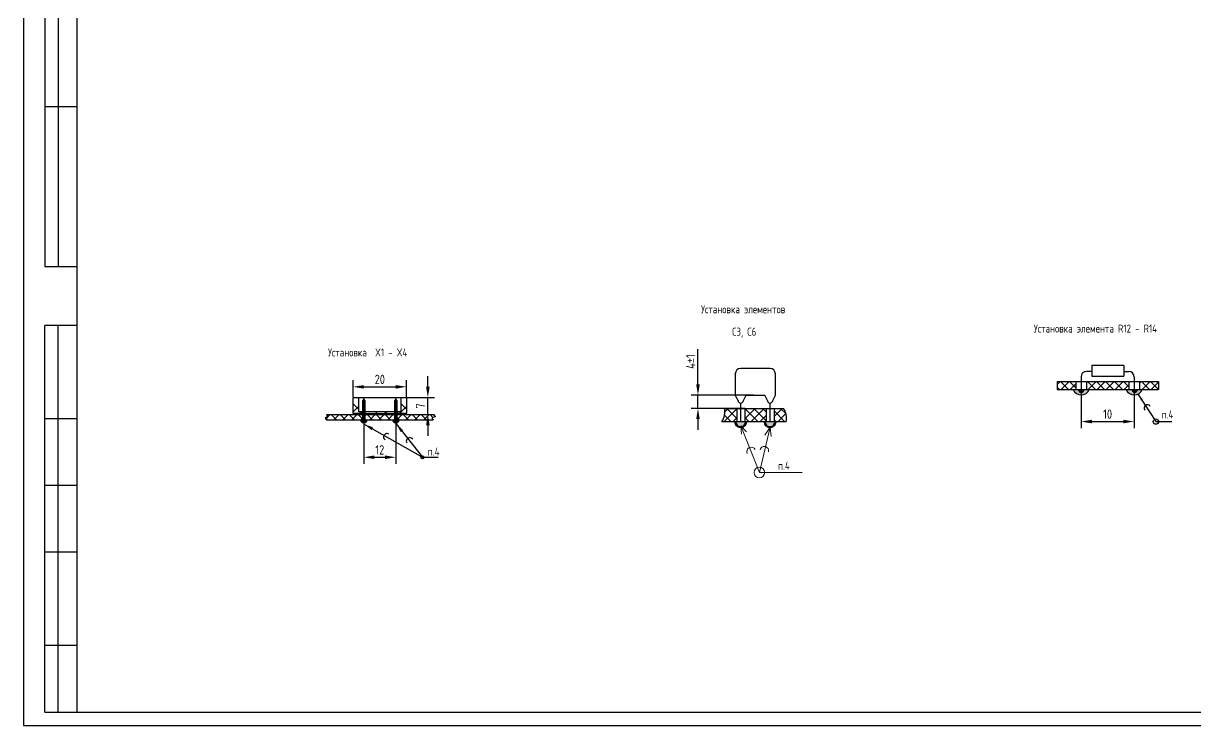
# Model space of a CAD drawing. Header units: inches. Extents: x 0 to 2654, y 0 to 957.
# Drawn here: x 0.7 to 439.9, y 362.8 to 626.1 of the extents above; entities that cross this region are included whole.
import ezdxf

# ---------------------------------------------------------------- set-up
doc = ezdxf.new("R2010")
doc.units = ezdxf.units.IN
doc.header["$MEASUREMENT"] = 0
for name, color, linetype, lineweight in [('1', 1, 'Continuous', 60), ('2', 5, 'Continuous', 20), ('AM_5', 3, 'Continuous', 25)]:
    doc.layers.add(name, color=color, linetype=linetype, lineweight=lineweight)
for name, color, linetype in [('BOARD', 7, 'Continuous'), ('FORMAT', 7, 'Continuous'), ('TEXT', 7, 'Continuous'), ('TONK', 1, 'Continuous'), ('VSPOM', 7, 'Continuous')]:
    doc.layers.add(name, color=color, linetype=linetype)
doc.styles.get("Standard").update_dxf_attribs({"font": ''})
doc.styles.get('Standard').set_extended_font_data('GOST type A')
doc.dimstyles.new('DIM', dxfattribs={"dimtxt": 3.5, "dimasz": 4, "dimexe": 2.5, "dimexo": 0.25, "dimgap": 1, "dimtad": 1, "dimtoh": 1, "dimdec": 4, "dimdsep": 46, "dimtxsty": 'Standard', "dimcen": 2.5, "dimclrd": 1, "dimclre": 1, "dimclrt": 5, "dimadec": 0, "dimazin": 0, "dimtfac": 1, "dimtdec": 4, "dimtmove": 0, "dimatfit": 3, "dimfxl": 1, "dimtvp": 1, "dimtolj": 1, "dimtzin": 0, "dimarcsym": 0})
doc.dimstyles.new('DIM_WS', dxfattribs={"dimtxt": 3.5, "dimasz": 4, "dimexe": 2.5, "dimexo": 0.25, "dimgap": 1, "dimtad": 1, "dimdec": 4, "dimdsep": 46, "dimtxsty": 'Standard', "dimcen": 2.5, "dimclrd": 1, "dimclre": 1, "dimclrt": 5, "dimadec": 0, "dimazin": 0, "dimtfac": 1, "dimtdec": 4, "dimtmove": 0, "dimatfit": 3, "dimfxl": 1, "dimtvp": 1, "dimtolj": 1, "dimtzin": 0, "dimarcsym": 0})
doc.dimstyles.get("Standard").update_dxf_attribs({"dimtxt": 0.18, "dimasz": 0.18, "dimexe": 0.18, "dimexo": 0.0625, "dimgap": 0.09, "dimtad": 0, "dimtih": 1, "dimtoh": 1, "dimdec": 4, "dimzin": 0, "dimdsep": 46, "dimtxsty": 'Standard', "dimcen": 0.09, "dimadec": 0, "dimazin": 0, "dimtfac": 1, "dimtdec": 4, "dimtofl": 0, "dimtmove": 0, "dimatfit": 3, "dimfxl": 1, "dimtolj": 1, "dimtzin": 0, "dimarcsym": 0})
doc.dimstyles.new('Мой', dxfattribs={"dimtxt": 2, "dimasz": 2.5, "dimexe": 1.25, "dimexo": 0, "dimgap": 0.7, "dimtad": 1, "dimtoh": 1, "dimdec": 0, "dimzin": 0, "dimdsep": 46, "dimtxsty": 'Standard', "dimcen": 2.5, "dimadec": 0, "dimazin": 0, "dimtm": 1e-09, "dimtfac": 1, "dimtdec": 0, "dimtmove": 0, "dimatfit": 3, "dimfxl": 1, "dimtolj": 1, "dimtzin": 0, "dimarcsym": 0})
pattern_1 = [(45, (-195.9499, 335.7943), (-0.26516504, 0.26516504), []), (135, (-195.9499, 335.7943), (-0.26516504, -0.26516504), [])]

# ---------------------------------------------------------------- blocks, each defined once
blk = doc.blocks.new('*D13')
at = {"layer": 'AM_5', "color": 1, "lineweight": -2, "transparency": 16777216}
for p, q in [((152.21, 489.82), (152.21, 493.82)), ((144.46, 485.82), (154.71, 485.82)), ((152.21, 479.42), (152.21, 485.82)), ((144.46, 479.42), (154.71, 479.42)), ((152.21, 475.42), (152.21, 471.42))]:
    blk.add_line(p, q, dxfattribs=at)
at = {"layer": 'AM_5', "color": 1, "transparency": 16777216}
for points in [[(151.55, 489.82), (152.88, 489.82), (152.21, 485.82)], [(151.55, 475.42), (152.88, 475.42), (152.21, 479.42)]]:
    blk.add_solid(points, dxfattribs=at)
at = {"layer": 'Defpoints', "color": 0, "transparency": 16777216}
for p in [(144.21, 485.82), (152.21, 485.82), (144.21, 479.42)]:
    blk.add_point(p, dxfattribs=at)
at = {"layer": 'AM_5', "color": 5, "transparency": 16777216, "insert": (149.46, 482.62), "char_height": 3.5, "attachment_point": 5, "rotation": 90}
blk.add_mtext('\\A1;7', dxfattribs=at)
blk = doc.blocks.new('*D14')
at = {"layer": 'AM_5', "color": 1, "lineweight": -2, "transparency": 16777216}
for p, q in [((124.21, 486.07), (124.21, 492.32)), ((144.21, 486.07), (144.21, 492.32)), ((128.21, 489.82), (140.21, 489.82))]:
    blk.add_line(p, q, dxfattribs=at)
at = {"layer": 'AM_5', "color": 1, "transparency": 16777216}
for points in [[(128.21, 490.48), (128.21, 489.15), (124.21, 489.82)], [(140.21, 490.48), (140.21, 489.15), (144.21, 489.82)]]:
    blk.add_solid(points, dxfattribs=at)
at = {"layer": 'Defpoints', "color": 0, "transparency": 16777216}
for p in [(144.21, 489.82), (124.21, 485.82), (144.21, 485.82)]:
    blk.add_point(p, dxfattribs=at)
at = {"layer": 'AM_5', "color": 5, "transparency": 16777216, "insert": (134.21, 492.6), "char_height": 3.5, "attachment_point": 5}
blk.add_mtext('\\A1;20', dxfattribs=at)
blk = doc.blocks.new('*D15')
at = {"layer": 'AM_5', "color": 1, "lineweight": -2, "transparency": 16777216}
for p, q in [((128.21, 477.17), (128.21, 460.92)), ((140.21, 477.17), (140.21, 460.92)), ((132.21, 463.42), (136.21, 463.42))]:
    blk.add_line(p, q, dxfattribs=at)
at = {"layer": 'AM_5', "color": 1, "transparency": 16777216}
for points in [[(132.21, 464.08), (132.21, 462.75), (128.21, 463.42)], [(136.21, 464.08), (136.21, 462.75), (140.21, 463.42)]]:
    blk.add_solid(points, dxfattribs=at)
at = {"layer": 'Defpoints', "color": 0, "transparency": 16777216}
for p in [(128.21, 477.42), (140.21, 477.42), (140.21, 463.42)]:
    blk.add_point(p, dxfattribs=at)
at = {"layer": 'AM_5', "color": 5, "transparency": 16777216, "insert": (134.21, 466.17), "char_height": 3.5, "attachment_point": 5}
blk.add_mtext('\\A1;12', dxfattribs=at)
blk = doc.blocks.new('*D16')
at = {"layer": 'AM_5', "color": 1, "lineweight": -2, "transparency": 16777216}
for p, q in [((253.43, 490.72), (253.43, 503.88)), ((274.18, 486.72), (250.93, 486.72)), ((253.43, 481.72), (253.43, 486.72)), ((271.18, 481.72), (250.93, 481.72)), ((253.43, 477.72), (253.43, 473.72))]:
    blk.add_line(p, q, dxfattribs=at)
at = {"layer": 'AM_5', "color": 1, "transparency": 16777216}
for points in [[(252.77, 490.72), (254.1, 490.72), (253.43, 486.72)], [(252.77, 477.72), (254.1, 477.72), (253.43, 481.72)]]:
    blk.add_solid(points, dxfattribs=at)
at = {"layer": 'Defpoints', "color": 0, "transparency": 16777216}
for p in [(253.43, 486.72), (274.43, 486.72), (271.43, 481.72)]:
    blk.add_point(p, dxfattribs=at)
at = {"layer": 'AM_5', "color": 5, "transparency": 16777216, "insert": (250.68, 499.3), "char_height": 3.5, "attachment_point": 5, "rotation": 90}
blk.add_mtext('\\A1;4%%p1', dxfattribs=at)
blk = doc.blocks.new('*D17')
at = {"layer": 'AM_5', "color": 1, "lineweight": -2, "transparency": 16777216}
for p, q in [((397.05, 488.54), (397.05, 474.29)), ((416.85, 488.54), (416.85, 474.29)), ((401.05, 476.79), (412.85, 476.79))]:
    blk.add_line(p, q, dxfattribs=at)
at = {"layer": 'AM_5', "color": 1, "transparency": 16777216}
for points in [[(401.05, 477.46), (401.05, 476.13), (397.05, 476.79)], [(412.85, 477.46), (412.85, 476.13), (416.85, 476.79)]]:
    blk.add_solid(points, dxfattribs=at)
at = {"layer": 'Defpoints', "color": 0, "transparency": 16777216}
for p in [(397.05, 488.79), (416.85, 488.79), (416.85, 476.79)]:
    blk.add_point(p, dxfattribs=at)
at = {"layer": 'AM_5', "color": 5, "transparency": 16777216, "insert": (406.95, 479.58), "char_height": 3.5, "attachment_point": 5}
blk.add_mtext('\\A1;10', dxfattribs=at)

msp = doc.modelspace()

# ---------------------------------------------------------------- hatches: boundary and pattern name
h = msp.add_hatch(color=7)
edge = h.paths.add_edge_path()
edge.add_arc((128.2291, 477.42393), 1.41421, 180, 360)
edge.add_line((129.64331, 477.42393), (126.81488, 477.42393))
h = msp.add_hatch(color=7)
edge = h.paths.add_edge_path()
edge.add_arc((140.2291, 477.42393), 1.41421, 180, 360)
edge.add_line((141.64331, 477.42393), (138.81488, 477.42393))
at = {"layer": 'BOARD'}
h = msp.add_hatch(color=7, dxfattribs=at)
h.paths.add_polyline_path([(271.43425, 476.71847), (267.43425, 476.71847, 1)])
h.paths.add_polyline_path([(282.43425, 476.71847), (278.43425, 476.71847, 1)])
at = {"layer": 'TONK'}
h = msp.add_hatch(dxfattribs=at)
h.set_pattern_fill('ANSI37', scale=0.75, style=0)
h.set_pattern_definition([(45, (209.0818, 826.9272), (-1.683798, 1.683798), []), (135, (209.0818, 826.9272), (-1.683798, -1.683798), [])])
h.paths.add_polyline_path([(395.07092, 488.7943), (395.07092, 491.7943), (388.05011, 491.7943), (388.05011, 488.7943)])
h.paths.add_polyline_path([(414.91878, 488.7943), (414.91878, 491.7943), (399.07092, 491.7943), (399.07092, 488.7943)])
h.paths.add_polyline_path([(418.91878, 491.7943), (418.91878, 488.7943), (426.05011, 488.7943), (426.05011, 491.7943)])
h = msp.add_hatch(dxfattribs=at)
h.set_pattern_fill('ANSI37', scale=3, style=0)
h.set_pattern_definition(pattern_1)
h.paths.add_polyline_path([(398.05011, 488.7943), (396.05011, 488.7943, 1)])
h = msp.add_hatch(dxfattribs=at)
h.set_pattern_fill('ANSI37', scale=3, style=0)
h.set_pattern_definition(pattern_1)
h.paths.add_polyline_path([(418.05011, 488.7943), (416.05011, 488.7943, 1)])
h = msp.add_hatch(dxfattribs=at)
h.set_pattern_fill('ANSI37', scale=2, style=0)
h.set_pattern_definition([(45, (-224.5115, 877.05), (-4.49013, 4.49013), []), (135, (-224.5115, 877.05), (-4.49013, -4.49013), [])])
h.paths.add_polyline_path([(126.21226, 485.81648), (124.21226, 485.81648), (124.21226, 479.81648), (127.81226, 479.81648), (127.81226, 480.61648), (126.21226, 480.61648)])
h.paths.add_polyline_path([(139.81226, 480.61648), (128.61226, 480.61648), (128.61226, 479.81648), (139.81226, 479.81648)])
h.paths.add_polyline_path([(144.21226, 485.81648), (142.21226, 485.81648), (142.21226, 480.61648), (140.61226, 480.61648), (140.61226, 479.81648), (144.21226, 479.81648)])
h = msp.add_hatch(dxfattribs=at)
h.set_pattern_fill('ANSI37', scale=0.75, style=0)
h.set_pattern_definition([(45, (-60.995, 861.8445), (-1.683798, 1.683798), []), (135, (-60.995, 861.8445), (-1.683798, -1.683798), [])])
edge = h.paths.add_edge_path()
edge.add_line((127.81226, 477.41648), (127.81226, 479.41648))
edge.add_line((127.81226, 479.41648), (114.21226, 479.41648))
edge.add_spline(control_points=[(114.21226, 479.41648), (114.47893, 479.10537), (115.01226, 478.48314), (113.41226, 478.34981), (113.94559, 477.72759), (114.21226, 477.41648)], knot_values=[0, 0, 0, 0, 0.894427191, 1.788854382, 2.683281573, 2.683281573, 2.683281573, 2.683281573], degree=3, periodic=0)
edge.add_line((114.21226, 477.41648), (127.81226, 477.41648))
h.paths.add_polyline_path([(139.81226, 477.41648), (139.81226, 479.41648), (128.61226, 479.41648), (128.61226, 477.41648)])
edge = h.paths.add_edge_path()
edge.add_spline(control_points=[(154.21226, 477.41648), (153.95627, 477.72874), (153.33824, 478.48261), (155.66487, 478.41646), (154.67813, 479.09576), (154.21226, 479.41648)], knot_values=[0, 0, 0, 0, 0.894427191, 2.159338255, 3.290709105, 3.290709105, 3.290709105, 3.290709105], degree=3, periodic=0)
edge.add_line((154.21226, 479.41648), (140.61226, 479.41648))
edge.add_line((140.61226, 479.41648), (140.61226, 477.41648))
edge.add_line((140.61226, 477.41648), (154.21226, 477.41648))
h = msp.add_hatch(dxfattribs=at)
h.set_pattern_fill('ANSI37', scale=0.75, style=0)
h.set_pattern_definition([(45, (-166.5657, 181.7185), (-1.683798, 1.683798), []), (135, (-166.5657, 181.7185), (-1.683798, -1.683798), [])])
h.paths.add_polyline_path([(267.93425, 481.71847), (263.43425, 481.71847, -0.16227766), (262.43425, 476.71847), (267.93425, 476.71847)])
h.paths.add_polyline_path([(278.93425, 481.71847), (270.93425, 481.71847), (270.93425, 476.71847), (278.93425, 476.71847)])
h.paths.add_polyline_path([(285.43425, 481.71847), (281.93425, 481.71847), (281.93425, 476.71847), (286.43425, 476.71847, 0.236067977)])
at = {"layer": 'VSPOM'}
for points in [[(400.05751, 488.81535), (394.05751, 488.81535, 0.666666667)], [(419.91264, 488.81535), (413.91264, 488.81535, 0.666666667)]]:
    msp.add_hatch(color=7, dxfattribs=at).paths.add_polyline_path(points)

# ---------------------------------------------------------------- linework, layer by layer
at = {"linetype": 'Continuous'}
for p, q in [((397.00006, 493.59182), (397.00006, 488.7943)), ((416.84792, 493.62265), (416.84792, 488.7943))]:
    msp.add_line(p, q, dxfattribs=at)
msp.add_lwpolyline([(0.66187, 362.80796), (841.66187, 362.80796), (841.66187, 956.80796), (0.66187, 956.80796)], close=True)
at = {"layer": '1', "color": 7}
for centre in [(269.43425, 476.71847), (280.43425, 476.71847)]:
    msp.add_arc(centre, 2, 180, 0, dxfattribs=at)
at = {"layer": '2', "color": 7}
for p, q in [((269.43425, 475.21847), (269.69852, 472.04081)), ((269.43425, 475.21847), (271.58253, 472.92913)), ((269.43425, 475.21847), (276.43425, 457.71847)), ((276.43425, 457.71847), (280.43425, 474.71847)), ((280.43425, 474.71847), (278.43425, 471.71847)), ((280.43425, 474.71847), (280.80309, 471.17406)), ((276.43425, 457.71847), (292.43425, 457.71847))]:
    msp.add_line(p, q, dxfattribs=at)
msp.add_circle((276.43425, 457.71847), 2, dxfattribs=at)
for centre, radius, start, end in [((273.41376, 465.52714), 1.67078, 27.2584421, 204.60797), ((278.27589, 465.8336), 1.63477, 344.6030909, 166.6452134)]:
    msp.add_arc(centre, radius, start, end, dxfattribs=at)
at = {"layer": 'BOARD', "color": 7}
for p, q in [((280.43425, 496.71847), (269.43425, 496.71847)), ((267.43425, 494.71847), (267.43425, 486.71847)), ((282.43425, 486.71847), (282.43425, 494.71847)), ((268.43425, 484.71847), (267.43425, 486.71847)), ((269.43425, 476.71847), (269.43425, 483.71847)), ((270.43425, 484.71847), (271.43425, 486.71847)), ((271.43425, 486.71847), (278.43425, 486.71847)), ((279.43425, 484.71847), (278.43425, 486.71847)), ((280.43425, 476.71847), (280.43425, 483.71847)), ((281.43425, 484.71847), (282.43425, 486.71847)), ((263.43425, 481.71847), (285.43425, 481.71847)), ((267.93425, 481.71847), (267.93425, 476.71847)), ((270.93425, 481.71847), (270.93425, 476.71847)), ((278.93425, 481.71847), (278.93425, 476.71847)), ((281.93425, 481.71847), (281.93425, 476.71847)), ((286.43425, 476.71847), (262.43425, 476.71847))]:
    msp.add_line(p, q, dxfattribs=at)
for centre, radius, start, end in [((269.43425, 494.71847), 2, 90, 180), ((280.43425, 494.71847), 2, 0, 90), ((269.43425, 484.71847), 1, 180, 0), ((280.43425, 484.71847), 1, 180, 0)]:
    msp.add_arc(centre, radius, start, end, dxfattribs=at)
at = {"layer": 'FORMAT', "linetype": 'Continuous'}
for points in [[(20.66187, 951.80796), (20.66187, 367.80796)], [(8.66187, 654.80796), (8.66187, 534.80796)], [(13.66187, 654.80796), (13.66187, 534.80796)], [(20.66187, 594.80796), (8.66187, 594.80796)], [(20.66187, 534.80796), (8.66187, 534.80796)], [(20.66187, 512.80796), (8.66187, 512.80796)], [(8.66187, 367.80796), (8.66187, 507.80796), (8.66187, 512.80796)], [(13.66187, 367.80796), (13.66187, 507.80796), (13.66187, 512.80796)], [(20.66187, 477.80796), (8.66187, 477.80796)], [(20.66187, 452.80796), (8.66187, 452.80796)], [(20.66187, 427.80796), (8.66187, 427.80796)], [(20.66187, 392.80796), (8.66187, 392.80796)], [(8.66187, 367.80796), (20.66187, 367.80796), (836.66187, 367.80796)]]:
    msp.add_lwpolyline(points, dxfattribs=at)
at = {"layer": 'TONK', "color": 7}
for p, q in [((388.05011, 491.7943), (388.05011, 488.7943)), ((426.05011, 491.7943), (426.05011, 488.7943)), ((128.21226, 477.41648), (128.21226, 485.41648)), ((140.21226, 477.41648), (140.21226, 485.41648)), ((430.05011, 476.7943), (431.05011, 476.7943)), ((150.23529, 463.38423), (156.01408, 463.38423))]:
    msp.add_line(p, q, dxfattribs=at)
for centre, radius in [((425.05011, 476.7943), 1), ((150.19442, 463.39543), 0.56569)]:
    msp.add_circle(centre, radius, dxfattribs=at)
for centre, radius, start, end in [((255.43425, 480.71847), 8.06226, 330.2551187, 7.1250163), ((280.93425, 478.21847), 5.70088, 344.7448813, 37.8749837), ((421.81774, 481.94721), 1.16886, 22.6173628, 228.9904059), ((136.91378, 471.01365), 1.3, 55.9137254, 235.9137254), ((145.42584, 469.46777), 1.3, 31.9689226, 211.9689226)]:
    msp.add_arc(centre, radius, start, end, dxfattribs=at)
for points in [[(114.21226, 479.41648), (114.61226, 478.61648), (113.81226, 478.21648), (114.21226, 477.41648)], [(154.21226, 479.41648), (155.01226, 478.61648), (153.81226, 478.21648), (154.21226, 477.41648)]]:
    msp.add_spline(points, degree=3, dxfattribs=at)
at = {"layer": 'VSPOM', "color": 7}
for p, q in [((413.05011, 497.76347), (401.05011, 497.76347)), ((401.05011, 497.76347), (401.05011, 493.76347)), ((413.05011, 497.76347), (413.05011, 493.76347)), ((401.05011, 495.59182), (399.00006, 495.59182)), ((401.05011, 493.76347), (413.05011, 493.76347)), ((413.05011, 495.62265), (414.84792, 495.62265)), ((388.05011, 491.7943), (426.05011, 491.7943)), ((388.05011, 488.7943), (426.05011, 488.7943)), ((395.07092, 491.7943), (395.07092, 488.7943)), ((399.07092, 491.7943), (399.07092, 488.7943)), ((414.91878, 491.7943), (414.91878, 488.7943)), ((418.91878, 491.7943), (418.91878, 488.7943)), ((124.21226, 479.81648), (124.21226, 485.81648)), ((124.21226, 485.81648), (144.21226, 485.81648)), ((126.21226, 485.81648), (126.21226, 480.61648)), ((127.81226, 484.61648), (128.21226, 485.01648)), ((127.81226, 484.61648), (128.61226, 484.61648)), ((127.81226, 477.41648), (127.81226, 484.61648)), ((128.21226, 485.01648), (128.61226, 484.61648)), ((128.61226, 484.61648), (128.61226, 477.41648)), ((139.81226, 484.61648), (140.21226, 485.01648)), ((139.81226, 484.61648), (140.61226, 484.61648)), ((139.81226, 477.41648), (139.81226, 484.61648)), ((140.21226, 485.01648), (140.61226, 484.61648)), ((140.61226, 484.61648), (140.61226, 477.41648)), ((142.21226, 480.61648), (142.21226, 485.81648)), ((144.21226, 485.81648), (144.21226, 479.81648)), ((114.21226, 479.41648), (154.21226, 479.41648)), ((127.81226, 479.81648), (124.21226, 479.81648)), ((126.21226, 480.61648), (127.81226, 480.61648)), ((128.61226, 480.61648), (139.81226, 480.61648)), ((128.61226, 479.81648), (139.81226, 479.81648)), ((140.61226, 480.61648), (142.21226, 480.61648)), ((144.21226, 479.81648), (140.61226, 479.81648)), ((114.21226, 477.41648), (154.21226, 477.41648))]:
    msp.add_line(p, q, dxfattribs=at)
for centre, radius, start, end in [((399.00006, 493.59182), 2, 90, 180), ((414.84792, 493.62265), 2, 0, 90), ((397.05751, 490.06535), 3.25, 202.6198649, 337.3801351), ((397.05011, 488.7943), 1, 180, 0), ((416.91264, 490.06535), 3.25, 202.6198649, 337.3801351), ((417.05011, 488.7943), 1, 180, 0)]:
    msp.add_arc(centre, radius, start, end, dxfattribs=at)

# ---------------------------------------------------------------- texts
at = {"layer": 'TEXT', "color": 7}
for s, p in [('Установка элементов ', (254.61212, 517.38894)), ('С3, С6', (266.24385, 508.98175)), ('Установка элемента R12 - R14', (379.31755, 510.16582)), ('Установка  X1 - X4', (114.81538, 501.20873)), ('п.4', (427.17415, 477.96141)), ('п.4', (152.18959, 464.0422)), ('п.4', (283.43425, 458.71847))]:
    msp.add_text(s, height=3, dxfattribs=at).set_placement(p)

# ---------------------------------------------------------------- dimensions: what is measured, and where the dimension line sits
at = {"layer": 'AM_5', "color": 7}
for base, p1, p2, text, dimstyle, picture, middle in [((253.43425, 486.71847), (271.43425, 481.71847), (274.43425, 486.71847), '4%%p1', 'DIM_WS', '*D16', (250.67709, 499.29965)), ((152.21226, 485.81648), (144.21226, 479.41648), (144.21226, 485.81648), '7', 'DIM', '*D13', (149.46226, 482.61648))]:
    dim = msp.add_linear_dim(base=base, p1=p1, p2=p2, angle=90, text=text, dimstyle=dimstyle, dxfattribs=at)
    dim.commit()
    dim.dimension.update_dxf_attribs({"geometry": picture, "text_midpoint": middle})
for base, p1, p2, picture, middle in [((144.21226, 489.81648), (124.21226, 485.81648), (144.21226, 485.81648), '*D14', (134.21226, 492.60348)), ((140.21226, 463.41648), (128.21226, 477.41648), (140.21226, 477.41648), '*D15', (134.21226, 466.17364))]:
    dim = msp.add_linear_dim(base=base, p1=p1, p2=p2, dimstyle='DIM', dxfattribs=at)
    dim.commit()
    dim.dimension.update_dxf_attribs({"geometry": picture, "text_midpoint": middle})
dim = msp.add_linear_dim(base=(416.84792, 476.7943), p1=(397.05011, 488.7943), p2=(416.84792, 488.7943), text='10', dimstyle='DIM', dxfattribs=at)
dim.commit()
dim.dimension.update_dxf_attribs({"geometry": '*D17', "text_midpoint": (406.94902, 479.58131)})

# ---------------------------------------------------------------- leaders
at = {"layer": 'TONK', "color": 7}
for points, dimstyle, override in [([(418.42932, 487.00034), (425.05011, 476.7943), (430.05011, 476.7943)], 'Мой', {"dimgap": 0.7, "dimtad": 0}), ([(128.3385, 475.82154), (150.23593, 463.47926)], 'Standard', {"dimtxt": 5, "dimasz": 3.5, "dimexe": 0.5, "dimgap": 0.09, "dimtad": 0, "dimtih": 0, "dimtoh": 0, "dimdec": 1, "dimcen": -0.5, "dimtdec": 1, "dimtmove": 2}), ([(140.32899, 475.99369), (150.14304, 463.3916)], 'Standard', {"dimtxt": 5, "dimasz": 3.5, "dimexe": 0.5, "dimgap": 0.09, "dimtad": 0, "dimtih": 0, "dimtoh": 0, "dimdec": 1, "dimcen": -0.5, "dimtdec": 1, "dimtmove": 2})]:
    msp.add_leader(points, dimstyle=dimstyle, override=override, dxfattribs=at)

doc.saveas('drawing.dxf')
